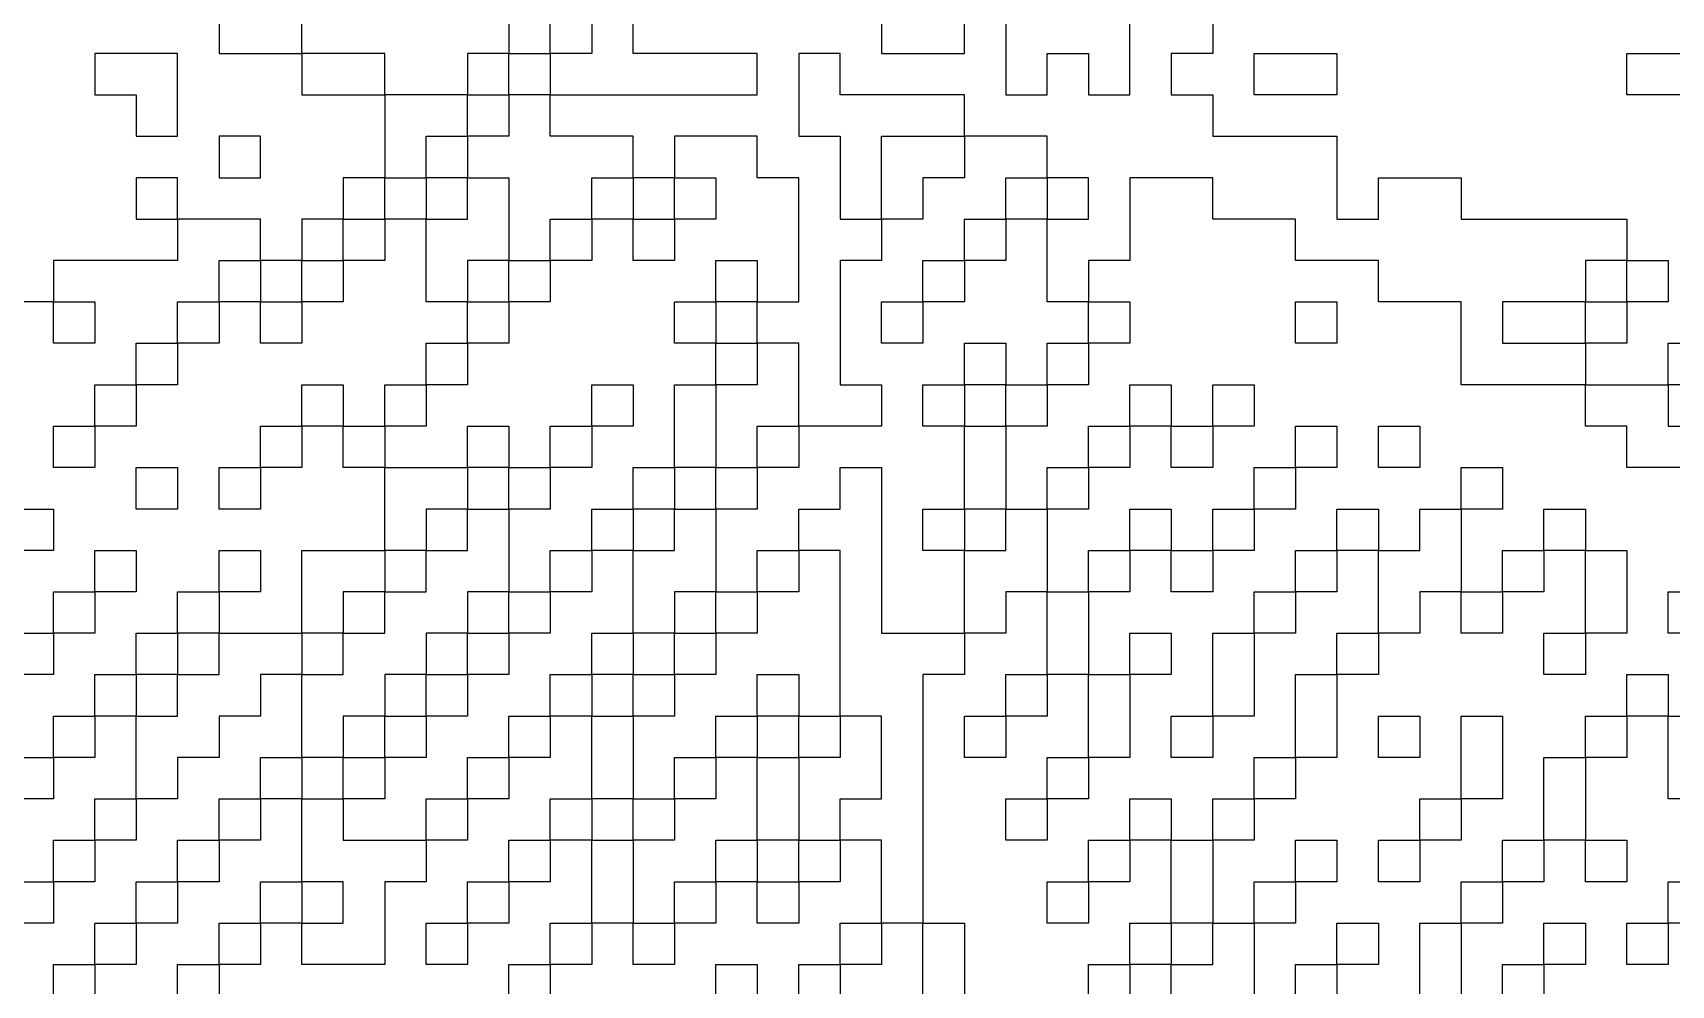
# Model space of a CAD drawing. Header units: inches. Extents: x 0.02 to 6.01, y 0.01 to 5.6.
# Drawn here: x 2.917 to 3.1107, y 2.7229 to 2.8354 of the extents above; entities that cross this region are included whole.
import ezdxf

# ---------------------------------------------------------------- set-up
doc = ezdxf.new("R2010")
doc.units = ezdxf.units.IN
doc.header["$MEASUREMENT"] = 0
for name, color, linetype in [('Bottom Layer', 5, 'Continuous'), ('Bottom Overlay', 54, 'Continuous'), ('Top Layer', 1, 'Continuous')]:
    doc.layers.add(name, color=color, linetype=linetype)

msp = doc.modelspace()

# ---------------------------------------------------------------- linework, layer by layer
at = {"layer": 'Bottom Layer'}
msp.add_lwpolyline([(4.54993, 5.5954, 0.01, 0.01, -0.760418), (3.00371, 0.01993, 0.01, 0.01, 0)], format="xyseb", dxfattribs=at)
at = {"layer": 'Bottom Overlay'}
for p, q in [((3.03204, 2.84279), (3.03204, 2.82811)), ((2.93907, 2.83789), (2.93907, 2.833)), ((2.94885, 2.833), (2.94885, 2.83789)), ((2.97332, 2.83789), (2.97332, 2.833)), ((2.97821, 2.833), (2.97821, 2.83789)), ((2.98311, 2.83789), (2.98311, 2.833)), ((2.988, 2.833), (2.988, 2.83789)), ((3.01736, 2.83789), (3.01736, 2.833)), ((3.02715, 2.833), (3.02715, 2.83789)), ((3.04672, 2.82811), (3.04672, 2.83789)), ((3.05651, 2.83789), (3.05651, 2.833)), ((2.93417, 2.833), (2.92439, 2.833)), ((2.92439, 2.833), (2.92439, 2.82811)), ((2.93417, 2.82811), (2.93417, 2.833)), ((2.93907, 2.833), (2.94885, 2.833)), ((2.95864, 2.833), (2.94885, 2.833)), ((2.94885, 2.833), (2.94885, 2.82811)), ((2.95864, 2.82811), (2.95864, 2.833)), ((2.97332, 2.833), (2.96843, 2.833)), ((2.96843, 2.833), (2.96843, 2.82811)), ((2.97332, 2.82811), (2.97332, 2.833)), ((2.97332, 2.833), (2.97821, 2.833)), ((2.97821, 2.833), (2.97821, 2.82811)), ((2.98311, 2.833), (2.97821, 2.833)), ((3.00268, 2.833), (2.988, 2.833)), ((3.00268, 2.82811), (3.00268, 2.833)), ((3.01247, 2.833), (3.00757, 2.833)), ((3.00757, 2.833), (3.00757, 2.82321)), ((3.01247, 2.82811), (3.01247, 2.833)), ((3.01736, 2.833), (3.02715, 2.833)), ((3.03693, 2.82811), (3.03693, 2.833)), ((3.03693, 2.833), (3.04183, 2.833)), ((3.04183, 2.833), (3.04183, 2.82811)), ((3.05651, 2.833), (3.05161, 2.833)), ((3.05161, 2.833), (3.05161, 2.82811)), ((3.0614, 2.82811), (3.0614, 2.833)), ((3.0614, 2.833), (3.06629, 2.833)), ((3.06629, 2.833), (3.07119, 2.833)), ((3.07119, 2.833), (3.07119, 2.82811)), ((3.10544, 2.82811), (3.10544, 2.833)), ((3.10544, 2.833), (3.11033, 2.833)), ((3.11033, 2.833), (3.11523, 2.833)), ((2.92439, 2.82811), (2.92928, 2.82811)), ((2.92928, 2.82811), (2.92928, 2.82321)), ((2.93417, 2.82321), (2.93417, 2.82811)), ((2.94885, 2.82811), (2.95864, 2.82811)), ((2.96843, 2.82811), (2.95864, 2.82811)), ((2.95864, 2.82811), (2.95864, 2.81832)), ((2.96843, 2.82321), (2.96843, 2.82811)), ((2.96843, 2.82811), (2.97332, 2.82811)), ((2.97332, 2.82811), (2.97332, 2.82321)), ((2.97821, 2.82811), (2.97332, 2.82811)), ((2.97821, 2.82321), (2.97821, 2.82811)), ((2.97821, 2.82811), (3.00268, 2.82811)), ((3.02715, 2.82811), (3.01247, 2.82811)), ((3.02715, 2.82321), (3.02715, 2.82811)), ((3.03204, 2.82811), (3.03693, 2.82811)), ((3.04183, 2.82811), (3.04672, 2.82811)), ((3.05161, 2.82811), (3.05651, 2.82811)), ((3.05651, 2.82811), (3.05651, 2.82321)), ((3.07119, 2.82811), (3.0614, 2.82811)), ((3.11523, 2.82811), (3.10544, 2.82811)), ((2.92928, 2.82321), (2.93417, 2.82321)), ((2.94396, 2.82321), (2.93907, 2.82321)), ((2.93907, 2.82321), (2.93907, 2.81832)), ((2.94396, 2.81832), (2.94396, 2.82321)), ((2.96353, 2.81832), (2.96353, 2.82321)), ((2.96353, 2.82321), (2.96843, 2.82321)), ((2.96843, 2.82321), (2.96843, 2.81832)), ((2.97332, 2.82321), (2.96843, 2.82321)), ((2.988, 2.82321), (2.97821, 2.82321)), ((2.988, 2.81832), (2.988, 2.82321)), ((3.00268, 2.82321), (2.99289, 2.82321)), ((2.99289, 2.82321), (2.99289, 2.81832)), ((3.00268, 2.81832), (3.00268, 2.82321)), ((3.00757, 2.82321), (3.01247, 2.82321)), ((3.01247, 2.82321), (3.01247, 2.81343)), ((3.01736, 2.81343), (3.01736, 2.82321)), ((3.01736, 2.82321), (3.02715, 2.82321)), ((3.02715, 2.82321), (3.02715, 2.81832)), ((3.03693, 2.82321), (3.02715, 2.82321)), ((3.03693, 2.81832), (3.03693, 2.82321)), ((3.05651, 2.82321), (3.07119, 2.82321)), ((3.07119, 2.82321), (3.07119, 2.81343)), ((2.93417, 2.81832), (2.92928, 2.81832)), ((2.92928, 2.81832), (2.92928, 2.81343)), ((2.93417, 2.81343), (2.93417, 2.81832)), ((2.93907, 2.81832), (2.94396, 2.81832)), ((2.95864, 2.81832), (2.95375, 2.81832)), ((2.95375, 2.81832), (2.95375, 2.81343)), ((2.95864, 2.81343), (2.95864, 2.81832)), ((2.95864, 2.81832), (2.96353, 2.81832)), ((2.96843, 2.81832), (2.96353, 2.81832)), ((2.96353, 2.81832), (2.96353, 2.81343)), ((2.96843, 2.81343), (2.96843, 2.81832)), ((2.96843, 2.81832), (2.97332, 2.81832)), ((2.97332, 2.81832), (2.97332, 2.80853)), ((2.98311, 2.81343), (2.98311, 2.81832)), ((2.98311, 2.81832), (2.988, 2.81832)), ((2.988, 2.81832), (2.988, 2.81343)), ((2.99289, 2.81832), (2.988, 2.81832)), ((2.99289, 2.81832), (2.99779, 2.81832)), ((2.99289, 2.81343), (2.99289, 2.81832)), ((2.99779, 2.81832), (2.99779, 2.81343)), ((3.00757, 2.81832), (3.00268, 2.81832)), ((3.00757, 2.80364), (3.00757, 2.81832)), ((3.02715, 2.81832), (3.02225, 2.81832)), ((3.02225, 2.81832), (3.02225, 2.81343)), ((3.03204, 2.81832), (3.03693, 2.81832)), ((3.03204, 2.81343), (3.03204, 2.81832)), ((3.03693, 2.81832), (3.03693, 2.81343)), ((3.04183, 2.81832), (3.03693, 2.81832)), ((3.04183, 2.81343), (3.04183, 2.81832)), ((3.05651, 2.81832), (3.04672, 2.81832)), ((3.04672, 2.81832), (3.04672, 2.80853)), ((3.05651, 2.81343), (3.05651, 2.81832)), ((3.07608, 2.81343), (3.07608, 2.81832)), ((3.07608, 2.81832), (3.08587, 2.81832)), ((3.08587, 2.81832), (3.08587, 2.81343)), ((2.92928, 2.81343), (2.93417, 2.81343)), ((2.94396, 2.81343), (2.93417, 2.81343)), ((2.93417, 2.81343), (2.93417, 2.80853)), ((2.94396, 2.80853), (2.94396, 2.81343)), ((2.95375, 2.81343), (2.94885, 2.81343)), ((2.94885, 2.81343), (2.94885, 2.80853)), ((2.95375, 2.80853), (2.95375, 2.81343)), ((2.95375, 2.81343), (2.95864, 2.81343)), ((2.96353, 2.81343), (2.95864, 2.81343)), ((2.95864, 2.81343), (2.95864, 2.80853)), ((2.96353, 2.80364), (2.96353, 2.81343)), ((2.96353, 2.81343), (2.96843, 2.81343)), ((2.97821, 2.80853), (2.97821, 2.81343)), ((2.97821, 2.81343), (2.98311, 2.81343)), ((2.988, 2.81343), (2.98311, 2.81343)), ((2.98311, 2.81343), (2.98311, 2.80853)), ((2.988, 2.81343), (2.99289, 2.81343)), ((2.988, 2.80853), (2.988, 2.81343)), ((2.99779, 2.81343), (2.99289, 2.81343)), ((2.99289, 2.81343), (2.99289, 2.80853)), ((3.01247, 2.81343), (3.01736, 2.81343)), ((3.02225, 2.81343), (3.01736, 2.81343)), ((3.01736, 2.81343), (3.01736, 2.80853)), ((3.02715, 2.80853), (3.02715, 2.81343)), ((3.02715, 2.81343), (3.03204, 2.81343)), ((3.03204, 2.81343), (3.03204, 2.80853)), ((3.03693, 2.81343), (3.03204, 2.81343)), ((3.03693, 2.80364), (3.03693, 2.81343)), ((3.03693, 2.81343), (3.04183, 2.81343)), ((3.06629, 2.81343), (3.05651, 2.81343)), ((3.06629, 2.80853), (3.06629, 2.81343)), ((3.07119, 2.81343), (3.07608, 2.81343)), ((3.08587, 2.81343), (3.10544, 2.81343)), ((3.10544, 2.81343), (3.10544, 2.80853)), ((2.93417, 2.80853), (2.91949, 2.80853)), ((2.91949, 2.80853), (2.91949, 2.80364)), ((2.93907, 2.80364), (2.93907, 2.80853)), ((2.93907, 2.80853), (2.94396, 2.80853)), ((2.94396, 2.80853), (2.94396, 2.80364)), ((2.94885, 2.80853), (2.94396, 2.80853)), ((2.94885, 2.80364), (2.94885, 2.80853)), ((2.94885, 2.80853), (2.95375, 2.80853)), ((2.95375, 2.80853), (2.95375, 2.80364)), ((2.95864, 2.80853), (2.95375, 2.80853)), ((2.97332, 2.80853), (2.96843, 2.80853)), ((2.96843, 2.80853), (2.96843, 2.80364)), ((2.97332, 2.80853), (2.97821, 2.80853)), ((2.97332, 2.80364), (2.97332, 2.80853)), ((2.98311, 2.80853), (2.97821, 2.80853)), ((2.97821, 2.80853), (2.97821, 2.80364)), ((2.99289, 2.80853), (2.988, 2.80853)), ((2.99779, 2.80364), (2.99779, 2.80853)), ((2.99779, 2.80853), (3.00268, 2.80853)), ((3.00268, 2.80853), (3.00268, 2.80364)), ((3.01736, 2.80853), (3.01247, 2.80853)), ((3.01247, 2.80853), (3.01247, 2.79385)), ((3.02225, 2.80364), (3.02225, 2.80853)), ((3.02225, 2.80853), (3.02715, 2.80853)), ((3.02715, 2.80853), (3.02715, 2.80364)), ((3.03204, 2.80853), (3.02715, 2.80853)), ((3.04672, 2.80853), (3.04183, 2.80853)), ((3.04183, 2.80853), (3.04183, 2.80364)), ((3.07608, 2.80853), (3.06629, 2.80853)), ((3.07608, 2.80364), (3.07608, 2.80853)), ((3.10544, 2.80853), (3.10055, 2.80853)), ((3.10055, 2.80853), (3.10055, 2.80364)), ((3.10544, 2.80364), (3.10544, 2.80853)), ((3.10544, 2.80853), (3.11033, 2.80853)), ((3.11033, 2.80853), (3.11033, 2.80364)), ((2.91949, 2.80364), (2.9146, 2.80364)), ((2.91949, 2.80364), (2.92439, 2.80364)), ((2.91949, 2.79875), (2.91949, 2.80364)), ((2.92439, 2.80364), (2.92439, 2.79875)), ((2.93417, 2.79875), (2.93417, 2.80364)), ((2.93417, 2.80364), (2.93907, 2.80364)), ((2.93907, 2.80364), (2.93907, 2.79875)), ((2.94396, 2.80364), (2.93907, 2.80364)), ((2.94396, 2.80364), (2.94885, 2.80364)), ((2.94396, 2.79875), (2.94396, 2.80364)), ((2.95375, 2.80364), (2.94885, 2.80364)), ((2.94885, 2.80364), (2.94885, 2.79875)), ((2.96843, 2.80364), (2.96353, 2.80364)), ((2.96843, 2.80364), (2.97332, 2.80364)), ((2.96843, 2.79875), (2.96843, 2.80364)), ((2.97821, 2.80364), (2.97332, 2.80364)), ((2.97332, 2.80364), (2.97332, 2.79875)), ((2.99289, 2.80364), (2.99779, 2.80364)), ((2.99289, 2.79875), (2.99289, 2.80364)), ((3.00268, 2.80364), (2.99779, 2.80364)), ((2.99779, 2.80364), (2.99779, 2.79875)), ((3.00268, 2.79875), (3.00268, 2.80364)), ((3.00268, 2.80364), (3.00757, 2.80364)), ((3.01736, 2.79875), (3.01736, 2.80364)), ((3.01736, 2.80364), (3.02225, 2.80364)), ((3.02225, 2.80364), (3.02225, 2.79875)), ((3.02715, 2.80364), (3.02225, 2.80364)), ((3.04183, 2.80364), (3.03693, 2.80364)), ((3.04183, 2.79875), (3.04183, 2.80364)), ((3.04183, 2.80364), (3.04672, 2.80364)), ((3.04672, 2.80364), (3.04672, 2.79875)), ((3.06629, 2.80364), (3.07119, 2.80364)), ((3.06629, 2.79875), (3.06629, 2.80364)), ((3.07119, 2.80364), (3.07119, 2.79875)), ((3.08587, 2.80364), (3.07608, 2.80364)), ((3.08587, 2.79385), (3.08587, 2.80364)), ((3.10055, 2.80364), (3.09076, 2.80364)), ((3.09076, 2.80364), (3.09076, 2.79875)), ((3.10055, 2.79875), (3.10055, 2.80364)), ((3.10055, 2.80364), (3.10544, 2.80364)), ((3.11033, 2.80364), (3.10544, 2.80364)), ((3.10544, 2.80364), (3.10544, 2.79875)), ((2.92439, 2.79875), (2.91949, 2.79875)), ((2.92928, 2.79385), (2.92928, 2.79875)), ((2.92928, 2.79875), (2.93417, 2.79875)), ((2.93907, 2.79875), (2.93417, 2.79875)), ((2.93417, 2.79875), (2.93417, 2.79385)), ((2.94885, 2.79875), (2.94396, 2.79875)), ((2.96353, 2.79385), (2.96353, 2.79875)), ((2.96353, 2.79875), (2.96843, 2.79875)), ((2.96843, 2.79875), (2.96843, 2.79385)), ((2.97332, 2.79875), (2.96843, 2.79875)), ((2.99779, 2.79875), (2.99289, 2.79875)), ((2.99779, 2.79385), (2.99779, 2.79875)), ((2.99779, 2.79875), (3.00268, 2.79875)), ((3.00268, 2.79875), (3.00268, 2.79385)), ((3.00757, 2.79875), (3.00268, 2.79875)), ((3.00757, 2.78896), (3.00757, 2.79875)), ((3.02225, 2.79875), (3.01736, 2.79875)), ((3.02715, 2.79385), (3.02715, 2.79875)), ((3.02715, 2.79875), (3.03204, 2.79875)), ((3.03204, 2.79875), (3.03204, 2.79385)), ((3.03693, 2.79385), (3.03693, 2.79875)), ((3.03693, 2.79875), (3.04183, 2.79875)), ((3.04672, 2.79875), (3.04183, 2.79875)), ((3.04183, 2.79875), (3.04183, 2.79385)), ((3.07119, 2.79875), (3.06629, 2.79875)), ((3.09076, 2.79875), (3.10055, 2.79875)), ((3.10544, 2.79875), (3.10055, 2.79875)), ((3.10055, 2.79875), (3.10055, 2.79385)), ((3.11033, 2.79385), (3.11033, 2.79875)), ((3.11033, 2.79875), (3.12012, 2.79875)), ((2.92439, 2.78896), (2.92439, 2.79385)), ((2.92439, 2.79385), (2.92928, 2.79385)), ((2.92928, 2.79385), (2.92928, 2.78896)), ((2.93417, 2.79385), (2.92928, 2.79385)), ((2.94885, 2.78896), (2.94885, 2.79385)), ((2.94885, 2.79385), (2.95375, 2.79385)), ((2.95375, 2.79385), (2.95375, 2.78896)), ((2.95864, 2.78896), (2.95864, 2.79385)), ((2.95864, 2.79385), (2.96353, 2.79385)), ((2.96353, 2.79385), (2.96353, 2.78896)), ((2.96843, 2.79385), (2.96353, 2.79385)), ((2.98311, 2.79385), (2.988, 2.79385)), ((2.98311, 2.78896), (2.98311, 2.79385)), ((2.988, 2.79385), (2.988, 2.78896)), ((2.99289, 2.78407), (2.99289, 2.79385)), ((2.99289, 2.79385), (2.99779, 2.79385)), ((3.00268, 2.79385), (2.99779, 2.79385)), ((2.99779, 2.79385), (2.99779, 2.78407)), ((3.01247, 2.79385), (3.01736, 2.79385)), ((3.01736, 2.79385), (3.01736, 2.78896)), ((3.02225, 2.78896), (3.02225, 2.79385)), ((3.02225, 2.79385), (3.02715, 2.79385)), ((3.02715, 2.79385), (3.02715, 2.78896)), ((3.03204, 2.79385), (3.02715, 2.79385)), ((3.03204, 2.78896), (3.03204, 2.79385)), ((3.03204, 2.79385), (3.03693, 2.79385)), ((3.04183, 2.79385), (3.03693, 2.79385)), ((3.03693, 2.79385), (3.03693, 2.78896)), ((3.04672, 2.78896), (3.04672, 2.79385)), ((3.04672, 2.79385), (3.05161, 2.79385)), ((3.05161, 2.79385), (3.05161, 2.78896)), ((3.05651, 2.78896), (3.05651, 2.79385)), ((3.05651, 2.79385), (3.0614, 2.79385)), ((3.0614, 2.79385), (3.0614, 2.78896)), ((3.10055, 2.79385), (3.08587, 2.79385)), ((3.10055, 2.78896), (3.10055, 2.79385)), ((3.10055, 2.79385), (3.11033, 2.79385)), ((3.11033, 2.79385), (3.11033, 2.78896)), ((3.12012, 2.79385), (3.11033, 2.79385)), ((2.91949, 2.78896), (2.92439, 2.78896)), ((2.91949, 2.78407), (2.91949, 2.78896)), ((2.92439, 2.78896), (2.92439, 2.78407)), ((2.92928, 2.78896), (2.92439, 2.78896)), ((2.94396, 2.78407), (2.94396, 2.78896)), ((2.94396, 2.78896), (2.94885, 2.78896)), ((2.95375, 2.78896), (2.94885, 2.78896)), ((2.94885, 2.78896), (2.94885, 2.78407)), ((2.95375, 2.78407), (2.95375, 2.78896)), ((2.95375, 2.78896), (2.95864, 2.78896)), ((2.96353, 2.78896), (2.95864, 2.78896)), ((2.95864, 2.78896), (2.95864, 2.78407)), ((2.96843, 2.78896), (2.97332, 2.78896)), ((2.96843, 2.78407), (2.96843, 2.78896)), ((2.97332, 2.78896), (2.97332, 2.78407)), ((2.97821, 2.78407), (2.97821, 2.78896)), ((2.97821, 2.78896), (2.98311, 2.78896)), ((2.98311, 2.78896), (2.98311, 2.78407)), ((2.988, 2.78896), (2.98311, 2.78896)), ((3.00268, 2.78407), (3.00268, 2.78896)), ((3.00268, 2.78896), (3.00757, 2.78896)), ((3.00757, 2.78896), (3.00757, 2.78407)), ((3.01736, 2.78896), (3.00757, 2.78896)), ((3.02715, 2.78896), (3.02225, 2.78896)), ((3.02715, 2.77917), (3.02715, 2.78896)), ((3.02715, 2.78896), (3.03204, 2.78896)), ((3.03693, 2.78896), (3.03204, 2.78896)), ((3.03204, 2.78896), (3.03204, 2.77917)), ((3.04183, 2.78896), (3.04672, 2.78896)), ((3.04183, 2.78407), (3.04183, 2.78896)), ((3.04672, 2.78896), (3.04672, 2.78407)), ((3.05161, 2.78896), (3.04672, 2.78896)), ((3.05161, 2.78407), (3.05161, 2.78896)), ((3.05161, 2.78896), (3.05651, 2.78896)), ((3.0614, 2.78896), (3.05651, 2.78896)), ((3.05651, 2.78896), (3.05651, 2.78407)), ((3.06629, 2.78896), (3.07119, 2.78896)), ((3.06629, 2.78407), (3.06629, 2.78896)), ((3.07119, 2.78896), (3.07119, 2.78407)), ((3.07608, 2.78896), (3.08097, 2.78896)), ((3.07608, 2.78407), (3.07608, 2.78896)), ((3.08097, 2.78896), (3.08097, 2.78407)), ((3.10544, 2.78896), (3.10055, 2.78896)), ((3.10544, 2.78407), (3.10544, 2.78896)), ((3.11033, 2.78896), (3.12012, 2.78896)), ((2.92439, 2.78407), (2.91949, 2.78407)), ((2.92928, 2.77917), (2.92928, 2.78407)), ((2.92928, 2.78407), (2.93417, 2.78407)), ((2.93417, 2.78407), (2.93417, 2.77917)), ((2.93907, 2.77917), (2.93907, 2.78407)), ((2.93907, 2.78407), (2.94396, 2.78407)), ((2.94396, 2.78407), (2.94396, 2.77917)), ((2.94885, 2.78407), (2.94396, 2.78407)), ((2.95864, 2.78407), (2.95375, 2.78407)), ((2.95864, 2.77917), (2.95864, 2.78407)), ((2.95864, 2.78407), (2.96843, 2.78407)), ((2.97332, 2.78407), (2.96843, 2.78407)), ((2.96843, 2.78407), (2.96843, 2.77917)), ((2.97332, 2.78407), (2.97821, 2.78407)), ((2.97332, 2.77917), (2.97332, 2.78407)), ((2.97821, 2.78407), (2.97821, 2.77917)), ((2.98311, 2.78407), (2.97821, 2.78407)), ((2.988, 2.77917), (2.988, 2.78407)), ((2.988, 2.78407), (2.99289, 2.78407)), ((2.99289, 2.78407), (2.99289, 2.77917)), ((2.99779, 2.78407), (2.99289, 2.78407)), ((2.99779, 2.78407), (3.00268, 2.78407)), ((2.99779, 2.77917), (2.99779, 2.78407)), ((3.00757, 2.78407), (3.00268, 2.78407)), ((3.00268, 2.78407), (3.00268, 2.77917)), ((3.01247, 2.77917), (3.01247, 2.78407)), ((3.01247, 2.78407), (3.01736, 2.78407)), ((3.01736, 2.78407), (3.01736, 2.76449)), ((3.03693, 2.77917), (3.03693, 2.78407)), ((3.03693, 2.78407), (3.04183, 2.78407)), ((3.04183, 2.78407), (3.04183, 2.77917)), ((3.04672, 2.78407), (3.04183, 2.78407)), ((3.05651, 2.78407), (3.05161, 2.78407)), ((3.0614, 2.77917), (3.0614, 2.78407)), ((3.0614, 2.78407), (3.06629, 2.78407)), ((3.07119, 2.78407), (3.06629, 2.78407)), ((3.06629, 2.78407), (3.06629, 2.77917)), ((3.08097, 2.78407), (3.07608, 2.78407)), ((3.08587, 2.77917), (3.08587, 2.78407)), ((3.08587, 2.78407), (3.09076, 2.78407)), ((3.09076, 2.78407), (3.09076, 2.77917)), ((3.11523, 2.78407), (3.10544, 2.78407)), ((2.9146, 2.77917), (2.91949, 2.77917)), ((2.91949, 2.77917), (2.91949, 2.77428)), ((2.93417, 2.77917), (2.92928, 2.77917)), ((2.94396, 2.77917), (2.93907, 2.77917)), ((2.95864, 2.77428), (2.95864, 2.77917)), ((2.96843, 2.77917), (2.96353, 2.77917)), ((2.96353, 2.77917), (2.96353, 2.77428)), ((2.96843, 2.77428), (2.96843, 2.77917)), ((2.96843, 2.77917), (2.97332, 2.77917)), ((2.97821, 2.77917), (2.97332, 2.77917)), ((2.97332, 2.77917), (2.97332, 2.76939)), ((2.98311, 2.77428), (2.98311, 2.77917)), ((2.98311, 2.77917), (2.988, 2.77917)), ((2.99289, 2.77917), (2.988, 2.77917)), ((2.988, 2.77917), (2.988, 2.77428)), ((2.99289, 2.77428), (2.99289, 2.77917)), ((2.99289, 2.77917), (2.99779, 2.77917)), ((3.00268, 2.77917), (2.99779, 2.77917)), ((2.99779, 2.77917), (2.99779, 2.76939)), ((3.00757, 2.77428), (3.00757, 2.77917)), ((3.00757, 2.77917), (3.01247, 2.77917)), ((3.02225, 2.77428), (3.02225, 2.77917)), ((3.02225, 2.77917), (3.02715, 2.77917)), ((3.02715, 2.77917), (3.02715, 2.77428)), ((3.03204, 2.77917), (3.02715, 2.77917)), ((3.03204, 2.77428), (3.03204, 2.77917)), ((3.03204, 2.77917), (3.03693, 2.77917)), ((3.04183, 2.77917), (3.03693, 2.77917)), ((3.03693, 2.77917), (3.03693, 2.76939)), ((3.04672, 2.77428), (3.04672, 2.77917)), ((3.04672, 2.77917), (3.05161, 2.77917)), ((3.05161, 2.77917), (3.05161, 2.77428)), ((3.05651, 2.77428), (3.05651, 2.77917)), ((3.05651, 2.77917), (3.0614, 2.77917)), ((3.0614, 2.77917), (3.0614, 2.77428)), ((3.06629, 2.77917), (3.0614, 2.77917)), ((3.07119, 2.77428), (3.07119, 2.77917)), ((3.07119, 2.77917), (3.07608, 2.77917)), ((3.07608, 2.77917), (3.07608, 2.77428)), ((3.08097, 2.77428), (3.08097, 2.77917)), ((3.08097, 2.77917), (3.08587, 2.77917)), ((3.08587, 2.77917), (3.08587, 2.76939)), ((3.09076, 2.77917), (3.08587, 2.77917)), ((3.09565, 2.77917), (3.10055, 2.77917)), ((3.09565, 2.77428), (3.09565, 2.77917)), ((3.10055, 2.77917), (3.10055, 2.77428)), ((2.91949, 2.77428), (2.9146, 2.77428)), ((2.92439, 2.76939), (2.92439, 2.77428)), ((2.92439, 2.77428), (2.92928, 2.77428)), ((2.92928, 2.77428), (2.92928, 2.76939)), ((2.93907, 2.76939), (2.93907, 2.77428)), ((2.93907, 2.77428), (2.94396, 2.77428)), ((2.94396, 2.77428), (2.94396, 2.76939)), ((2.94885, 2.76449), (2.94885, 2.77428)), ((2.94885, 2.77428), (2.95864, 2.77428)), ((2.96353, 2.77428), (2.95864, 2.77428)), ((2.95864, 2.77428), (2.95864, 2.76939)), ((2.96353, 2.76939), (2.96353, 2.77428)), ((2.96353, 2.77428), (2.96843, 2.77428)), ((2.97821, 2.77428), (2.98311, 2.77428)), ((2.97821, 2.76939), (2.97821, 2.77428)), ((2.98311, 2.77428), (2.98311, 2.76939)), ((2.988, 2.77428), (2.98311, 2.77428)), ((2.988, 2.76449), (2.988, 2.77428)), ((2.988, 2.77428), (2.99289, 2.77428)), ((3.00268, 2.76939), (3.00268, 2.77428)), ((3.00268, 2.77428), (3.00757, 2.77428)), ((3.00757, 2.77428), (3.00757, 2.76939)), ((3.01247, 2.77428), (3.00757, 2.77428)), ((3.01247, 2.75471), (3.01247, 2.77428)), ((3.02715, 2.77428), (3.02225, 2.77428)), ((3.02715, 2.76449), (3.02715, 2.77428)), ((3.02715, 2.77428), (3.03204, 2.77428)), ((3.04183, 2.76939), (3.04183, 2.77428)), ((3.04183, 2.77428), (3.04672, 2.77428)), ((3.04672, 2.77428), (3.04672, 2.76939)), ((3.05161, 2.77428), (3.04672, 2.77428)), ((3.05161, 2.76939), (3.05161, 2.77428)), ((3.05161, 2.77428), (3.05651, 2.77428)), ((3.05651, 2.77428), (3.05651, 2.76939)), ((3.0614, 2.77428), (3.05651, 2.77428)), ((3.06629, 2.76939), (3.06629, 2.77428)), ((3.06629, 2.77428), (3.07119, 2.77428)), ((3.07608, 2.77428), (3.07119, 2.77428)), ((3.07119, 2.77428), (3.07119, 2.76939)), ((3.07608, 2.76449), (3.07608, 2.77428)), ((3.07608, 2.77428), (3.08097, 2.77428)), ((3.09076, 2.77428), (3.09565, 2.77428)), ((3.09076, 2.76939), (3.09076, 2.77428)), ((3.10055, 2.77428), (3.09565, 2.77428)), ((3.09565, 2.77428), (3.09565, 2.76939)), ((3.10055, 2.76449), (3.10055, 2.77428)), ((3.10055, 2.77428), (3.10544, 2.77428)), ((3.10544, 2.77428), (3.10544, 2.76939)), ((2.91949, 2.76449), (2.91949, 2.76939)), ((2.91949, 2.76939), (2.92439, 2.76939)), ((2.92439, 2.76939), (2.92439, 2.76449)), ((2.92928, 2.76939), (2.92439, 2.76939)), ((2.93417, 2.76449), (2.93417, 2.76939)), ((2.93417, 2.76939), (2.93907, 2.76939)), ((2.94396, 2.76939), (2.93907, 2.76939)), ((2.93907, 2.76939), (2.93907, 2.76449)), ((2.95864, 2.76939), (2.95375, 2.76939)), ((2.95375, 2.76939), (2.95375, 2.76449)), ((2.95864, 2.76449), (2.95864, 2.76939)), ((2.95864, 2.76939), (2.96353, 2.76939)), ((2.97332, 2.76939), (2.96843, 2.76939)), ((2.96843, 2.76939), (2.96843, 2.76449)), ((2.97332, 2.76449), (2.97332, 2.76939)), ((2.97332, 2.76939), (2.97821, 2.76939)), ((2.97821, 2.76939), (2.97821, 2.76449)), ((2.98311, 2.76939), (2.97821, 2.76939)), ((2.99779, 2.76939), (2.99289, 2.76939)), ((2.99289, 2.76939), (2.99289, 2.76449)), ((2.99779, 2.76939), (3.00268, 2.76939)), ((2.99779, 2.76449), (2.99779, 2.76939)), ((3.00757, 2.76939), (3.00268, 2.76939)), ((3.00268, 2.76939), (3.00268, 2.76449)), ((3.03693, 2.76939), (3.03204, 2.76939)), ((3.03204, 2.76939), (3.03204, 2.76449)), ((3.03693, 2.76449), (3.03693, 2.76939)), ((3.03693, 2.76939), (3.04183, 2.76939)), ((3.04672, 2.76939), (3.04183, 2.76939)), ((3.04183, 2.76939), (3.04183, 2.7596)), ((3.05651, 2.76939), (3.05161, 2.76939)), ((3.0614, 2.76449), (3.0614, 2.76939)), ((3.0614, 2.76939), (3.06629, 2.76939)), ((3.06629, 2.76939), (3.06629, 2.76449)), ((3.07119, 2.76939), (3.06629, 2.76939)), ((3.08587, 2.76939), (3.08097, 2.76939)), ((3.08097, 2.76939), (3.08097, 2.76449)), ((3.08587, 2.76449), (3.08587, 2.76939)), ((3.08587, 2.76939), (3.09076, 2.76939)), ((3.09076, 2.76939), (3.09076, 2.76449)), ((3.09565, 2.76939), (3.09076, 2.76939)), ((3.10544, 2.76939), (3.10544, 2.76449)), ((3.11033, 2.76449), (3.11033, 2.76939)), ((3.11033, 2.76939), (3.11523, 2.76939)), ((2.9146, 2.76449), (2.91949, 2.76449)), ((2.91949, 2.76449), (2.91949, 2.7596)), ((2.92439, 2.76449), (2.91949, 2.76449)), ((2.92928, 2.7596), (2.92928, 2.76449)), ((2.92928, 2.76449), (2.93417, 2.76449)), ((2.93417, 2.76449), (2.93417, 2.7596)), ((2.93907, 2.76449), (2.93417, 2.76449)), ((2.93907, 2.7596), (2.93907, 2.76449)), ((2.93907, 2.76449), (2.94885, 2.76449)), ((2.94885, 2.76449), (2.94885, 2.7596)), ((2.95375, 2.76449), (2.94885, 2.76449)), ((2.95375, 2.7596), (2.95375, 2.76449)), ((2.95375, 2.76449), (2.95864, 2.76449)), ((2.96843, 2.76449), (2.96353, 2.76449)), ((2.96353, 2.76449), (2.96353, 2.7596)), ((2.96843, 2.76449), (2.97332, 2.76449)), ((2.96843, 2.7596), (2.96843, 2.76449)), ((2.97332, 2.76449), (2.97332, 2.7596)), ((2.97821, 2.76449), (2.97332, 2.76449)), ((2.98311, 2.7596), (2.98311, 2.76449)), ((2.98311, 2.76449), (2.988, 2.76449)), ((2.988, 2.76449), (2.988, 2.7596)), ((2.99289, 2.76449), (2.988, 2.76449)), ((2.99289, 2.7596), (2.99289, 2.76449)), ((2.99289, 2.76449), (2.99779, 2.76449)), ((2.99779, 2.76449), (2.99779, 2.7596)), ((3.00268, 2.76449), (2.99779, 2.76449)), ((3.01736, 2.76449), (3.02715, 2.76449)), ((3.02715, 2.76449), (3.02715, 2.7596)), ((3.03204, 2.76449), (3.02715, 2.76449)), ((3.03693, 2.7596), (3.03693, 2.76449)), ((3.04672, 2.76449), (3.05161, 2.76449)), ((3.04672, 2.7596), (3.04672, 2.76449)), ((3.05161, 2.76449), (3.05161, 2.7596)), ((3.05651, 2.7596), (3.05651, 2.76449)), ((3.05651, 2.76449), (3.0614, 2.76449)), ((3.0614, 2.76449), (3.0614, 2.75471)), ((3.06629, 2.76449), (3.0614, 2.76449)), ((3.07119, 2.7596), (3.07119, 2.76449)), ((3.07119, 2.76449), (3.07608, 2.76449)), ((3.07608, 2.76449), (3.07608, 2.7596)), ((3.08097, 2.76449), (3.07608, 2.76449)), ((3.09076, 2.76449), (3.08587, 2.76449)), ((3.09565, 2.7596), (3.09565, 2.76449)), ((3.09565, 2.76449), (3.10055, 2.76449)), ((3.10055, 2.76449), (3.10055, 2.7596)), ((3.10544, 2.76449), (3.10055, 2.76449)), ((3.11523, 2.76449), (3.11033, 2.76449)), ((2.91949, 2.7596), (2.9146, 2.7596)), ((2.92439, 2.75471), (2.92439, 2.7596)), ((2.92439, 2.7596), (2.92928, 2.7596)), ((2.92928, 2.7596), (2.92928, 2.75471)), ((2.93417, 2.7596), (2.92928, 2.7596)), ((2.93417, 2.75471), (2.93417, 2.7596)), ((2.93417, 2.7596), (2.93907, 2.7596)), ((2.94885, 2.7596), (2.94396, 2.7596)), ((2.94396, 2.7596), (2.94396, 2.75471)), ((2.94885, 2.74981), (2.94885, 2.7596)), ((2.94885, 2.7596), (2.95375, 2.7596)), ((2.96353, 2.7596), (2.95864, 2.7596)), ((2.95864, 2.7596), (2.95864, 2.75471)), ((2.96353, 2.75471), (2.96353, 2.7596)), ((2.96353, 2.7596), (2.96843, 2.7596)), ((2.96843, 2.7596), (2.96843, 2.75471)), ((2.97332, 2.7596), (2.96843, 2.7596)), ((2.97821, 2.75471), (2.97821, 2.7596)), ((2.97821, 2.7596), (2.98311, 2.7596)), ((2.98311, 2.7596), (2.98311, 2.75471)), ((2.988, 2.7596), (2.98311, 2.7596)), ((2.988, 2.75471), (2.988, 2.7596)), ((2.988, 2.7596), (2.99289, 2.7596)), ((2.99289, 2.7596), (2.99289, 2.75471)), ((2.99779, 2.7596), (2.99289, 2.7596)), ((3.00268, 2.75471), (3.00268, 2.7596)), ((3.00268, 2.7596), (3.00757, 2.7596)), ((3.00757, 2.7596), (3.00757, 2.75471)), ((3.02715, 2.7596), (3.02225, 2.7596)), ((3.02225, 2.7596), (3.02225, 2.74492)), ((3.03204, 2.75471), (3.03204, 2.7596)), ((3.03204, 2.7596), (3.03693, 2.7596)), ((3.03693, 2.7596), (3.03693, 2.75471)), ((3.04183, 2.7596), (3.03693, 2.7596)), ((3.04183, 2.74981), (3.04183, 2.7596)), ((3.04183, 2.7596), (3.04672, 2.7596)), ((3.04672, 2.7596), (3.04672, 2.75471)), ((3.05161, 2.7596), (3.04672, 2.7596)), ((3.05651, 2.75471), (3.05651, 2.7596)), ((3.06629, 2.74981), (3.06629, 2.7596)), ((3.06629, 2.7596), (3.07119, 2.7596)), ((3.07608, 2.7596), (3.07119, 2.7596)), ((3.07119, 2.7596), (3.07119, 2.74981)), ((3.10055, 2.7596), (3.09565, 2.7596)), ((3.10544, 2.75471), (3.10544, 2.7596)), ((3.10544, 2.7596), (3.11033, 2.7596)), ((3.11033, 2.7596), (3.11033, 2.75471)), ((2.91949, 2.74981), (2.91949, 2.75471)), ((2.91949, 2.75471), (2.92439, 2.75471)), ((2.92439, 2.75471), (2.92439, 2.74981)), ((2.92928, 2.75471), (2.92439, 2.75471)), ((2.92928, 2.74492), (2.92928, 2.75471)), ((2.92928, 2.75471), (2.93417, 2.75471)), ((2.94396, 2.75471), (2.93907, 2.75471)), ((2.93907, 2.75471), (2.93907, 2.74981)), ((2.95864, 2.75471), (2.95375, 2.75471)), ((2.95375, 2.75471), (2.95375, 2.74981)), ((2.95864, 2.74981), (2.95864, 2.75471)), ((2.95864, 2.75471), (2.96353, 2.75471)), ((2.96353, 2.75471), (2.96353, 2.74981)), ((2.96843, 2.75471), (2.96353, 2.75471)), ((2.97332, 2.74981), (2.97332, 2.75471)), ((2.97332, 2.75471), (2.97821, 2.75471)), ((2.98311, 2.75471), (2.97821, 2.75471)), ((2.97821, 2.75471), (2.97821, 2.74981)), ((2.98311, 2.74492), (2.98311, 2.75471)), ((2.98311, 2.75471), (2.988, 2.75471)), ((2.99289, 2.75471), (2.988, 2.75471)), ((2.988, 2.75471), (2.988, 2.74492)), ((2.99779, 2.74981), (2.99779, 2.75471)), ((2.99779, 2.75471), (3.00268, 2.75471)), ((3.00268, 2.75471), (3.00268, 2.74981)), ((3.00757, 2.75471), (3.00268, 2.75471)), ((3.00757, 2.75471), (3.01247, 2.75471)), ((3.00757, 2.74981), (3.00757, 2.75471)), ((3.01247, 2.75471), (3.01247, 2.74981)), ((3.01736, 2.75471), (3.01247, 2.75471)), ((3.01736, 2.74492), (3.01736, 2.75471)), ((3.02715, 2.74981), (3.02715, 2.75471)), ((3.02715, 2.75471), (3.03204, 2.75471)), ((3.03204, 2.75471), (3.03204, 2.74981)), ((3.03693, 2.75471), (3.03204, 2.75471)), ((3.04672, 2.75471), (3.04672, 2.74981)), ((3.05161, 2.74981), (3.05161, 2.75471)), ((3.05161, 2.75471), (3.05651, 2.75471)), ((3.05651, 2.75471), (3.05651, 2.74981)), ((3.0614, 2.75471), (3.05651, 2.75471)), ((3.07608, 2.74981), (3.07608, 2.75471)), ((3.07608, 2.75471), (3.08097, 2.75471)), ((3.08097, 2.75471), (3.08097, 2.74981)), ((3.08587, 2.74981), (3.08587, 2.75471)), ((3.08587, 2.75471), (3.09076, 2.75471)), ((3.09076, 2.75471), (3.09076, 2.74492)), ((3.10055, 2.74981), (3.10055, 2.75471)), ((3.10055, 2.75471), (3.10544, 2.75471)), ((3.11033, 2.75471), (3.10544, 2.75471)), ((3.10544, 2.75471), (3.10544, 2.74981)), ((3.11033, 2.74492), (3.11033, 2.75471)), ((3.11033, 2.75471), (3.11523, 2.75471)), ((2.9146, 2.74981), (2.91949, 2.74981)), ((2.92439, 2.74981), (2.91949, 2.74981)), ((2.91949, 2.74981), (2.91949, 2.74492)), ((2.93907, 2.74981), (2.93417, 2.74981)), ((2.93417, 2.74981), (2.93417, 2.74492)), ((2.94396, 2.74492), (2.94396, 2.74981)), ((2.94396, 2.74981), (2.94885, 2.74981)), ((2.95375, 2.74981), (2.94885, 2.74981)), ((2.94885, 2.74981), (2.94885, 2.74492)), ((2.95375, 2.74492), (2.95375, 2.74981)), ((2.95375, 2.74981), (2.95864, 2.74981)), ((2.95864, 2.74981), (2.95864, 2.74492)), ((2.96353, 2.74981), (2.95864, 2.74981)), ((2.96843, 2.74492), (2.96843, 2.74981)), ((2.96843, 2.74981), (2.97332, 2.74981)), ((2.97821, 2.74981), (2.97332, 2.74981)), ((2.97332, 2.74981), (2.97332, 2.74492)), ((2.99289, 2.74492), (2.99289, 2.74981)), ((2.99289, 2.74981), (2.99779, 2.74981)), ((2.99779, 2.74981), (2.99779, 2.74492)), ((3.00268, 2.74981), (2.99779, 2.74981)), ((3.00268, 2.74003), (3.00268, 2.74981)), ((3.00268, 2.74981), (3.00757, 2.74981)), ((3.01247, 2.74981), (3.00757, 2.74981)), ((3.00757, 2.74981), (3.00757, 2.74003)), ((3.03204, 2.74981), (3.02715, 2.74981)), ((3.03693, 2.74492), (3.03693, 2.74981)), ((3.03693, 2.74981), (3.04183, 2.74981)), ((3.04183, 2.74981), (3.04183, 2.74492)), ((3.04672, 2.74981), (3.04183, 2.74981)), ((3.05651, 2.74981), (3.05161, 2.74981)), ((3.0614, 2.74492), (3.0614, 2.74981)), ((3.0614, 2.74981), (3.06629, 2.74981)), ((3.06629, 2.74981), (3.06629, 2.74492)), ((3.07119, 2.74981), (3.06629, 2.74981)), ((3.08097, 2.74981), (3.07608, 2.74981)), ((3.08587, 2.74492), (3.08587, 2.74981)), ((3.09565, 2.74981), (3.10055, 2.74981)), ((3.09565, 2.74003), (3.09565, 2.74981)), ((3.10544, 2.74981), (3.10055, 2.74981)), ((3.10055, 2.74981), (3.10055, 2.74003)), ((2.91949, 2.74492), (2.9146, 2.74492)), ((2.92439, 2.74003), (2.92439, 2.74492)), ((2.92439, 2.74492), (2.92928, 2.74492)), ((2.92928, 2.74492), (2.92928, 2.74003)), ((2.93417, 2.74492), (2.92928, 2.74492)), ((2.93907, 2.74003), (2.93907, 2.74492)), ((2.93907, 2.74492), (2.94396, 2.74492)), ((2.94396, 2.74492), (2.94396, 2.74003)), ((2.94885, 2.74492), (2.94396, 2.74492)), ((2.94885, 2.73513), (2.94885, 2.74492)), ((2.94885, 2.74492), (2.95375, 2.74492)), ((2.95864, 2.74492), (2.95375, 2.74492)), ((2.95375, 2.74492), (2.95375, 2.74003)), ((2.96353, 2.74003), (2.96353, 2.74492)), ((2.96353, 2.74492), (2.96843, 2.74492)), ((2.96843, 2.74492), (2.96843, 2.74003)), ((2.97332, 2.74492), (2.96843, 2.74492)), ((2.97821, 2.74003), (2.97821, 2.74492)), ((2.97821, 2.74492), (2.98311, 2.74492)), ((2.98311, 2.74492), (2.98311, 2.74003)), ((2.988, 2.74492), (2.98311, 2.74492)), ((2.988, 2.74003), (2.988, 2.74492)), ((2.988, 2.74492), (2.99289, 2.74492)), ((2.99289, 2.74492), (2.99289, 2.74003)), ((2.99779, 2.74492), (2.99289, 2.74492)), ((3.01247, 2.74003), (3.01247, 2.74492)), ((3.01247, 2.74492), (3.01736, 2.74492)), ((3.02225, 2.74492), (3.02225, 2.74003)), ((3.03204, 2.74003), (3.03204, 2.74492)), ((3.03204, 2.74492), (3.03693, 2.74492)), ((3.04183, 2.74492), (3.03693, 2.74492)), ((3.03693, 2.74492), (3.03693, 2.74003)), ((3.04672, 2.74003), (3.04672, 2.74492)), ((3.04672, 2.74492), (3.05161, 2.74492)), ((3.05161, 2.74492), (3.05161, 2.74003)), ((3.05651, 2.74003), (3.05651, 2.74492)), ((3.05651, 2.74492), (3.0614, 2.74492)), ((3.06629, 2.74492), (3.0614, 2.74492)), ((3.0614, 2.74492), (3.0614, 2.74003)), ((3.08097, 2.74003), (3.08097, 2.74492)), ((3.08097, 2.74492), (3.08587, 2.74492)), ((3.08587, 2.74492), (3.08587, 2.74003)), ((3.09076, 2.74492), (3.08587, 2.74492)), ((3.11523, 2.74492), (3.11033, 2.74492)), ((2.91949, 2.73513), (2.91949, 2.74003)), ((2.91949, 2.74003), (2.92439, 2.74003)), ((2.92439, 2.74003), (2.92439, 2.73513)), ((2.92928, 2.74003), (2.92439, 2.74003)), ((2.93417, 2.73513), (2.93417, 2.74003)), ((2.93417, 2.74003), (2.93907, 2.74003)), ((2.93907, 2.74003), (2.93907, 2.73513)), ((2.94396, 2.74003), (2.93907, 2.74003)), ((2.95375, 2.74003), (2.96353, 2.74003)), ((2.96843, 2.74003), (2.96353, 2.74003)), ((2.96353, 2.74003), (2.96353, 2.73513)), ((2.97332, 2.73513), (2.97332, 2.74003)), ((2.97332, 2.74003), (2.97821, 2.74003)), ((2.97821, 2.74003), (2.97821, 2.73513)), ((2.98311, 2.74003), (2.97821, 2.74003)), ((2.98311, 2.73024), (2.98311, 2.74003)), ((2.98311, 2.74003), (2.988, 2.74003)), ((2.99289, 2.74003), (2.988, 2.74003)), ((2.988, 2.74003), (2.988, 2.73024)), ((2.99779, 2.73513), (2.99779, 2.74003)), ((2.99779, 2.74003), (3.00268, 2.74003)), ((3.00268, 2.74003), (3.00268, 2.73513)), ((3.00757, 2.74003), (3.00268, 2.74003)), ((3.00757, 2.74003), (3.01247, 2.74003)), ((3.00757, 2.73513), (3.00757, 2.74003)), ((3.01736, 2.74003), (3.01247, 2.74003)), ((3.01247, 2.74003), (3.01247, 2.73513)), ((3.01736, 2.73024), (3.01736, 2.74003)), ((3.02225, 2.74003), (3.02225, 2.73024)), ((3.03693, 2.74003), (3.03204, 2.74003)), ((3.04183, 2.73513), (3.04183, 2.74003)), ((3.04183, 2.74003), (3.04672, 2.74003)), ((3.04672, 2.74003), (3.04672, 2.73513)), ((3.05161, 2.74003), (3.04672, 2.74003)), ((3.05161, 2.73024), (3.05161, 2.74003)), ((3.05161, 2.74003), (3.05651, 2.74003)), ((3.0614, 2.74003), (3.05651, 2.74003)), ((3.05651, 2.74003), (3.05651, 2.73024)), ((3.06629, 2.73513), (3.06629, 2.74003)), ((3.06629, 2.74003), (3.07119, 2.74003)), ((3.07119, 2.74003), (3.07119, 2.73513)), ((3.07608, 2.74003), (3.08097, 2.74003)), ((3.07608, 2.73513), (3.07608, 2.74003)), ((3.08587, 2.74003), (3.08097, 2.74003)), ((3.08097, 2.74003), (3.08097, 2.73513)), ((3.09076, 2.73513), (3.09076, 2.74003)), ((3.09076, 2.74003), (3.09565, 2.74003)), ((3.09565, 2.74003), (3.09565, 2.73513)), ((3.10055, 2.74003), (3.09565, 2.74003)), ((3.10055, 2.73513), (3.10055, 2.74003)), ((3.10055, 2.74003), (3.10544, 2.74003)), ((3.10544, 2.74003), (3.10544, 2.73513)), ((2.9146, 2.73513), (2.91949, 2.73513)), ((2.92439, 2.73513), (2.91949, 2.73513)), ((2.91949, 2.73513), (2.91949, 2.73024)), ((2.92928, 2.73513), (2.93417, 2.73513)), ((2.92928, 2.73024), (2.92928, 2.73513)), ((2.93417, 2.73513), (2.93417, 2.73024)), ((2.93907, 2.73513), (2.93417, 2.73513)), ((2.94396, 2.73513), (2.94885, 2.73513)), ((2.94396, 2.73024), (2.94396, 2.73513)), ((2.95375, 2.73513), (2.94885, 2.73513)), ((2.94885, 2.73513), (2.94885, 2.73024)), ((2.95375, 2.73024), (2.95375, 2.73513)), ((2.96353, 2.73513), (2.95864, 2.73513)), ((2.95864, 2.73513), (2.95864, 2.72535)), ((2.96843, 2.73024), (2.96843, 2.73513)), ((2.96843, 2.73513), (2.97332, 2.73513)), ((2.97821, 2.73513), (2.97332, 2.73513)), ((2.97332, 2.73513), (2.97332, 2.73024)), ((2.99289, 2.73513), (2.99779, 2.73513)), ((2.99289, 2.73024), (2.99289, 2.73513)), ((3.00268, 2.73513), (2.99779, 2.73513)), ((2.99779, 2.73513), (2.99779, 2.73024)), ((3.00268, 2.73024), (3.00268, 2.73513)), ((3.00268, 2.73513), (3.00757, 2.73513)), ((3.00757, 2.73513), (3.00757, 2.73024)), ((3.01247, 2.73513), (3.00757, 2.73513)), ((3.03693, 2.73024), (3.03693, 2.73513)), ((3.03693, 2.73513), (3.04183, 2.73513)), ((3.04183, 2.73513), (3.04183, 2.73024)), ((3.04672, 2.73513), (3.04183, 2.73513)), ((3.0614, 2.73024), (3.0614, 2.73513)), ((3.0614, 2.73513), (3.06629, 2.73513)), ((3.07119, 2.73513), (3.06629, 2.73513)), ((3.06629, 2.73513), (3.06629, 2.73024)), ((3.08097, 2.73513), (3.07608, 2.73513)), ((3.08587, 2.73024), (3.08587, 2.73513)), ((3.08587, 2.73513), (3.09076, 2.73513)), ((3.09076, 2.73513), (3.09076, 2.73024)), ((3.09565, 2.73513), (3.09076, 2.73513)), ((3.10544, 2.73513), (3.10055, 2.73513)), ((3.11033, 2.73024), (3.11033, 2.73513)), ((3.11033, 2.73513), (3.11523, 2.73513)), ((2.91949, 2.73024), (2.9146, 2.73024)), ((2.92439, 2.72535), (2.92439, 2.73024)), ((2.92439, 2.73024), (2.92928, 2.73024)), ((2.92928, 2.73024), (2.92928, 2.72535)), ((2.93417, 2.73024), (2.92928, 2.73024)), ((2.93907, 2.72535), (2.93907, 2.73024)), ((2.93907, 2.73024), (2.94396, 2.73024)), ((2.94396, 2.73024), (2.94396, 2.72535)), ((2.94885, 2.73024), (2.94396, 2.73024)), ((2.94885, 2.72535), (2.94885, 2.73024)), ((2.94885, 2.73024), (2.95375, 2.73024)), ((2.96353, 2.73024), (2.96843, 2.73024)), ((2.96353, 2.72535), (2.96353, 2.73024)), ((2.97332, 2.73024), (2.96843, 2.73024)), ((2.96843, 2.73024), (2.96843, 2.72535)), ((2.97821, 2.72535), (2.97821, 2.73024)), ((2.97821, 2.73024), (2.98311, 2.73024)), ((2.98311, 2.73024), (2.98311, 2.72535)), ((2.988, 2.73024), (2.98311, 2.73024)), ((2.988, 2.73024), (2.99289, 2.73024)), ((2.988, 2.72535), (2.988, 2.73024)), ((2.99779, 2.73024), (2.99289, 2.73024)), ((2.99289, 2.73024), (2.99289, 2.72535)), ((3.00757, 2.73024), (3.00268, 2.73024)), ((3.01247, 2.72535), (3.01247, 2.73024)), ((3.01247, 2.73024), (3.01736, 2.73024)), ((3.01736, 2.73024), (3.01736, 2.72535)), ((3.02225, 2.73024), (3.01736, 2.73024)), ((3.02225, 2.72045), (3.02225, 2.73024)), ((3.02225, 2.73024), (3.02715, 2.73024)), ((3.02715, 2.73024), (3.02715, 2.71556)), ((3.04183, 2.73024), (3.03693, 2.73024)), ((3.04672, 2.72535), (3.04672, 2.73024)), ((3.04672, 2.73024), (3.05161, 2.73024)), ((3.05651, 2.73024), (3.05161, 2.73024)), ((3.05161, 2.73024), (3.05161, 2.72535)), ((3.05651, 2.72535), (3.05651, 2.73024)), ((3.05651, 2.73024), (3.0614, 2.73024)), ((3.06629, 2.73024), (3.0614, 2.73024)), ((3.0614, 2.73024), (3.0614, 2.72045)), ((3.07119, 2.72535), (3.07119, 2.73024)), ((3.07119, 2.73024), (3.07608, 2.73024)), ((3.07608, 2.73024), (3.07608, 2.72535)), ((3.08097, 2.72045), (3.08097, 2.73024)), ((3.08097, 2.73024), (3.08587, 2.73024)), ((3.08587, 2.73024), (3.08587, 2.72535)), ((3.09076, 2.73024), (3.08587, 2.73024)), ((3.09565, 2.72535), (3.09565, 2.73024)), ((3.09565, 2.73024), (3.10055, 2.73024)), ((3.10055, 2.73024), (3.10055, 2.72535)), ((3.10544, 2.72535), (3.10544, 2.73024)), ((3.10544, 2.73024), (3.11033, 2.73024)), ((3.11033, 2.73024), (3.11033, 2.72535)), ((3.11523, 2.73024), (3.11033, 2.73024)), ((2.91949, 2.72535), (2.92439, 2.72535)), ((2.91949, 2.72045), (2.91949, 2.72535)), ((2.92928, 2.72535), (2.92439, 2.72535)), ((2.92439, 2.72535), (2.92439, 2.72045)), ((2.93417, 2.72535), (2.93907, 2.72535)), ((2.93417, 2.72045), (2.93417, 2.72535)), ((2.94396, 2.72535), (2.93907, 2.72535)), ((2.93907, 2.72535), (2.93907, 2.72045)), ((2.95864, 2.72535), (2.94885, 2.72535)), ((2.96843, 2.72535), (2.96353, 2.72535)), ((2.97332, 2.72045), (2.97332, 2.72535)), ((2.97332, 2.72535), (2.97821, 2.72535)), ((2.98311, 2.72535), (2.97821, 2.72535)), ((2.97821, 2.72535), (2.97821, 2.72045)), ((2.99289, 2.72535), (2.988, 2.72535)), ((2.99779, 2.72535), (3.00268, 2.72535)), ((2.99779, 2.72045), (2.99779, 2.72535)), ((3.00268, 2.72535), (3.00268, 2.72045)), ((3.00757, 2.72045), (3.00757, 2.72535)), ((3.00757, 2.72535), (3.01247, 2.72535)), ((3.01736, 2.72535), (3.01247, 2.72535)), ((3.01247, 2.72535), (3.01247, 2.72045)), ((3.04183, 2.72045), (3.04183, 2.72535)), ((3.04183, 2.72535), (3.04672, 2.72535)), ((3.04672, 2.72535), (3.04672, 2.72045)), ((3.05161, 2.72535), (3.04672, 2.72535)), ((3.05161, 2.72535), (3.05651, 2.72535)), ((3.05161, 2.71556), (3.05161, 2.72535)), ((3.06629, 2.72045), (3.06629, 2.72535)), ((3.06629, 2.72535), (3.07119, 2.72535)), ((3.07608, 2.72535), (3.07119, 2.72535)), ((3.07119, 2.72535), (3.07119, 2.72045)), ((3.08587, 2.72535), (3.08587, 2.72045)), ((3.09076, 2.72045), (3.09076, 2.72535)), ((3.09076, 2.72535), (3.09565, 2.72535)), ((3.09565, 2.72535), (3.09565, 2.72045)), ((3.10055, 2.72535), (3.09565, 2.72535)), ((3.11033, 2.72535), (3.10544, 2.72535))]:
    msp.add_line(p, q, dxfattribs=at)
at = {"layer": 'Top Layer'}
msp.add_lwpolyline([(4.54809, 5.5936, 0.01, 0.01, -0.760418), (3.00187, 0.01813, 0.01, 0.01, 0)], format="xyseb", dxfattribs=at)

doc.saveas('drawing.dxf')
